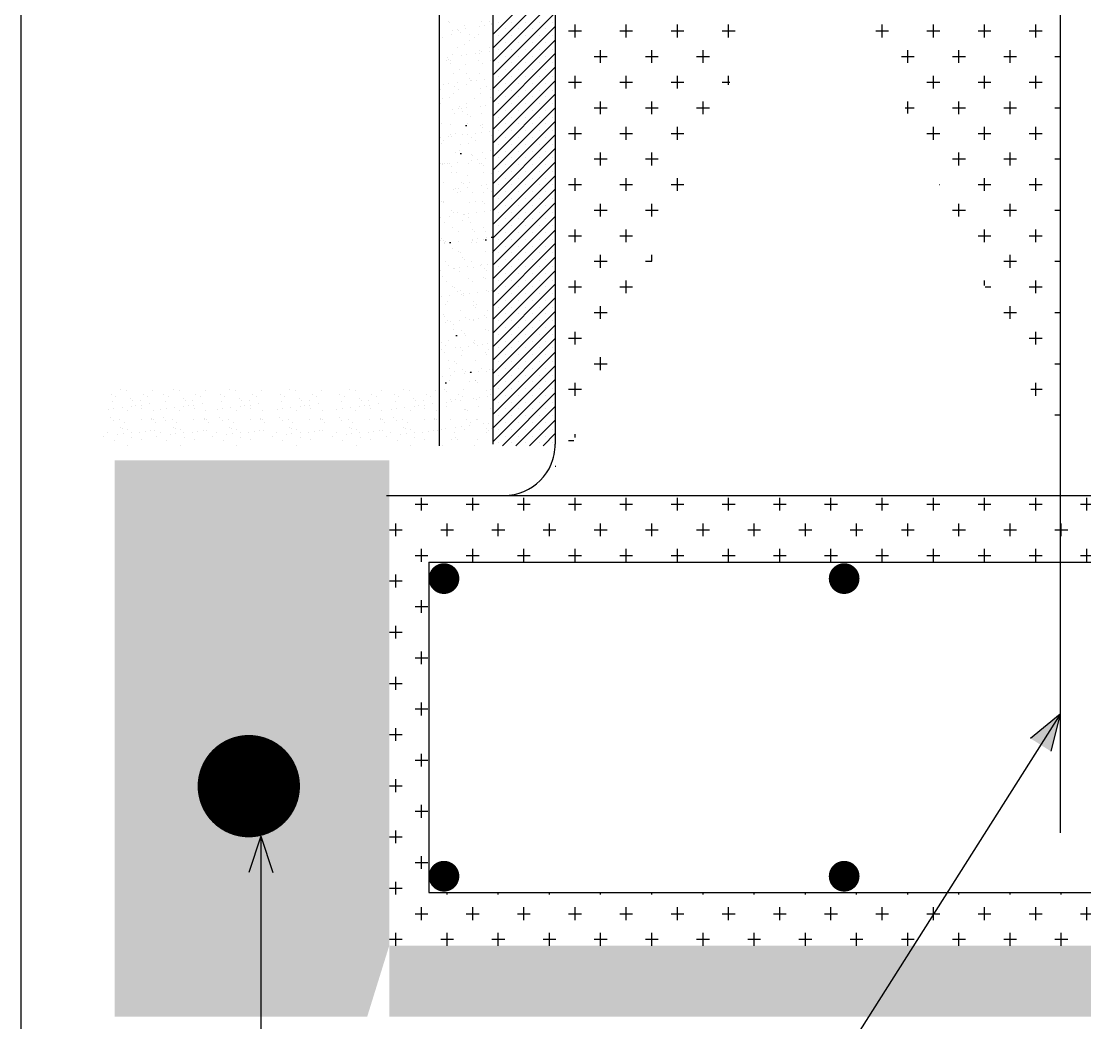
# Model space of a CAD drawing. Header units: millimetres. Extents: x 890 to 10034, y 874 to 4550.
# Drawn here: x 3047.4 to 3216.7, y 1817.3 to 1976.8 of the extents above; entities that cross this region are included whole.
import ezdxf

# ---------------------------------------------------------------- set-up
doc = ezdxf.new("R2010")
doc.units = ezdxf.units.MM
doc.linetypes.add('DASHED', pattern=[19.05, 12.7, -6.35])
doc.linetypes.add('SOLID_LINE', pattern=[0])
for name, color, linetype in [('AHAT', 3, 'Continuous'), ('KIRMIM', 1, 'Continuous'), ('MIMARI', 2, 'SOLID_LINE'), ('YAZI', 8, 'Continuous')]:
    doc.layers.add(name, color=color, linetype=linetype)

msp = doc.modelspace()

# ---------------------------------------------------------------- hatches: boundary and pattern name
at = {"layer": 'AHAT', "linetype": 'Continuous'}
h = msp.add_hatch(dxfattribs=at)
h.set_pattern_fill('AR-SAND,_I', color=256, scale=8.148699, style=2)
h.set_pattern_definition([(37.5, (-3360.023, -683.255), (-0.513314, 15.701106), [0, -12.386022, 0, -13.852788, 0, -13.241635]), (7.5, (-3360.023, -683.255), (14.42138, 22.99682), [0, -6.681933, 0, -11.163717, 0, -4.278067]), (327.5, (-3370.046, -683.255), (25.376204, 0.046114), [0, -4.07435, 0, -14.667658, 0, -19.149442]), (317.5, (-3370.046, -683.255), (24.49602, 7.151914), [0, -2.037175, 0, -9.615464, 0, -11.000743])])
edge = h.paths.add_edge_path()
edge.add_line((3113.88, 1909.19), (3122.41, 1909.19))
edge.add_line((3105.52, 1918.94), (3105.52, 1909.19))
edge.add_line((3105.52, 1918.94), (3113.88, 1918.94))
edge.add_line((3113.88, 2093.84), (3122.41, 2093.84))
edge.add_line((3105.52, 1909.19), (3113.88, 1909.19))
edge.add_line((3113.88, 2093.84), (3113.88, 1909.19))
edge.add_line((3122.41, 2093.84), (3122.41, 1909.42))
at = {"layer": 'KIRMIM', "linetype": 'Continuous'}
h = msp.add_hatch(dxfattribs=at)
h.set_pattern_fill('CROSS,_I', color=256, scale=16.297397, style=2)
h.set_pattern_definition([(0, (-3360.0226, -689.412), (4.0743493, 4.0743493), [2.0371747, -6.111524]), (90, (-3359.004, -690.4307), (-4.0743493, 4.0743493), [2.0371747, -6.111524])])
edge = h.paths.add_edge_path()
edge.add_line((3212.72, 2087.69), (3212.72, 1907.8))
edge.add_line((3132.35, 2087.69), (3132.35, 1903.27))
h = msp.add_hatch(dxfattribs=at)
h.set_pattern_fill('AR-CONC,_I', color=256, scale=1.62974, style=2)
h.set_pattern_definition([(50, (-3360.023, -707.916), (11.689474, -1.022696), [1.222305, -13.445353]), (355, (-3360.023, -707.916), (-2.261286, 12.258774), [0.977844, -10.756282]), (100.4514, (-3359.049, -708.001), (9.428197, 11.23607), [1.0388, -11.426792]), (46.1842, (-3360.023, -704.657), (17.39325, -2.69753), [1.833457, -20.16803]), (96.6356, (-3358.573, -704.881), (15.23257, 15.875586), [1.5582, -17.140185]), (351.1842, (-3360.023, -704.657), (15.232557, 15.8756), [1.466766, -16.134423]), (21, (-3358.393, -705.471), (9.728031, -6.56164), [1.222305, -13.445353]), (326, (-3358.393, -705.471), (3.965407, 11.818058), [0.977844, -10.756282]), (71.4514, (-3357.582, -706.018), (13.693442, 5.256408), [1.0388, -11.426792]), (37.5, (-3360.0226, -707.916), (0.198174, 5.4253034), [0, -10.625903, 0, -10.919256, 0, -10.7970257]), (7.5, (-3360.0226, -707.916), (4.2873488, 6.4278844), [0, -6.225606, 0, -10.381442, 0, -4.115093]), (327.5, (-3363.657, -707.916), (8.6999163, -0.3675857), [0, -4.074349, 0, -12.71197, 0, -16.867806]), (317.5, (-3365.287, -707.916), (9.504417, 1.631451), [0, -5.296654, 0, -8.442052, 0, -11.978587])])
edge = h.paths.add_edge_path()
edge.add_line((3105.93, 1818.33), (3062.21, 1818.33))
edge.add_line((3062.21, 1818.33), (3062.21, 1906.88))
edge.add_line((3062.21, 1906.88), (3105.93, 1906.88))
edge.add_line((3105.93, 1906.88), (3105.93, 1829.6))
edge.add_line((3102.43, 1818.33), (3384.04, 1818.33))
edge.add_line((3384.04, 1818.33), (3384.04, 1829.6))
edge.add_line((3384.04, 1829.6), (3105.93, 1829.6))
h = msp.add_hatch(dxfattribs=at)
h.set_pattern_fill('CROSS,_I', color=256, scale=16.297397, style=2)
h.set_pattern_definition([(0, (-3360.0226, -683.255), (4.0743493, 4.0743493), [2.0371747, -6.111524]), (90, (-3359.004, -684.2736), (-4.0743493, 4.0743493), [2.0371747, -6.111524])])
h.paths.add_polyline_path([(3105.52, 1901.27), (3384.69, 1901.27), (3384.69, 1829.49), (3105.52, 1829.49)])
edge = h.paths.add_edge_path()
edge.add_line((3112.22, 1890.64), (3385.17, 1890.64))
edge.add_line((3112.22, 1890.64), (3112.22, 1838.06))
edge.add_line((3112.22, 1838.06), (3385.17, 1838.06))
at = {"layer": 'MIMARI', "linetype": 'Continuous'}
for points in [[(3211.26, 1860.55), (3208.01, 1862.61), (3212.72, 1866.46)], [(3087.41, 1841.25), (3083.56, 1841.25), (3085.48, 1847.02)]]:
    msp.add_hatch(color=256, dxfattribs=at).paths.add_polyline_path(points)

# ---------------------------------------------------------------- linework, layer by layer
at = {"layer": 'AHAT', "linetype": 'Continuous'}
for p, q in [((3212.72, 2046.4), (3212.72, 1847.59)), ((3112.22, 1890.64), (3112.22, 1838.06)), ((3112.22, 1890.64), (3385.17, 1890.64)), ((3112.22, 1838.06), (3385.17, 1838.06))]:
    msp.add_line(p, q, dxfattribs=at)
for points, const_width in [([(3113.42, 1888.04, 1), (3115.87, 1888.04, 1)], 2.44), ([(3177.13, 1888.04, 1), (3179.58, 1888.04, 1)], 2.44), ([(3079.5, 1855, 1), (3087.65, 1855, 1)], 8.15), ([(3113.42, 1840.66, -1), (3115.87, 1840.66, -1)], 2.44), ([(3177.13, 1840.66, -1), (3179.58, 1840.66, -1)], 2.44)]:
    msp.add_lwpolyline(points, format="xyb", close=True, dxfattribs=dict(at, const_width=const_width))
at = {"layer": 'KIRMIM', "linetype": 'DASHED', "ltscale": 100}
for p, q in [((3113.88, 2085.22), (3113.88, 1909.19)), ((3122.41, 2085.22), (3122.41, 1909.42))]:
    msp.add_line(p, q, dxfattribs=at)
at = {"layer": 'MIMARI', "linetype": 'DASHED', "ltscale": 100}
for p, q in [((3132.35, 2085.22), (3132.35, 1909.42)), ((3105.52, 1901.27), (3384.69, 1901.27))]:
    msp.add_line(p, q, dxfattribs=at)
at = {"layer": 'MIMARI', "linetype": 'Continuous'}
for p, q in [((3212.72, 2085.22), (3212.72, 1913.96)), ((3122.41, 1974.65), (3132.35, 1984.59)), ((3122.41, 1972.49), (3132.35, 1982.42)), ((3122.41, 1970.33), (3132.35, 1980.26)), ((3122.41, 1968.17), (3132.35, 1978.1)), ((3115.33, 1976.71), (3115.33, 1976.71)), ((3115.55, 1976.64), (3115.55, 1976.64)), ((3117.86, 1976.16), (3117.86, 1976.16)), ((3120.32, 1975.9), (3120.32, 1975.9)), ((3120.63, 1976.65), (3120.63, 1976.65)), ((3121.17, 1976.02), (3121.17, 1976.02)), ((3121.85, 1976.66), (3121.85, 1976.66)), ((3122.15, 1976.38), (3122.15, 1976.38)), ((3122.26, 1976.32), (3122.26, 1976.32)), ((3122.41, 1966.01), (3132.35, 1975.94)), ((3123.31, 1976.63), (3123.31, 1976.63)), ((3125.47, 1976.63), (3125.47, 1976.63)), ((3127.63, 1976.63), (3127.63, 1976.63)), ((3129.79, 1976.63), (3129.79, 1976.63)), ((3131.95, 1976.63), (3131.95, 1976.63)), ((3114.39, 1974.14), (3114.39, 1974.14)), ((3115.89, 1974.65), (3115.89, 1974.65)), ((3115.93, 1975.33), (3115.93, 1975.33)), ((3116.78, 1975.44), (3116.78, 1975.44)), ((3116.95, 1975.23), (3116.95, 1975.23)), ((3117.25, 1974.95), (3117.25, 1974.95)), ((3118.1, 1975.61), (3118.1, 1975.61)), ((3118.78, 1974.58), (3118.78, 1974.58)), ((3119.47, 1974.14), (3119.47, 1974.14)), ((3120.16, 1974.71), (3120.16, 1974.71)), ((3123.31, 1974.47), (3123.31, 1974.47)), ((3124.39, 1975.55), (3124.39, 1975.55)), ((3125.47, 1974.47), (3125.47, 1974.47)), ((3126.55, 1975.55), (3126.55, 1975.55)), ((3127.63, 1974.47), (3127.63, 1974.47)), ((3128.71, 1975.55), (3128.71, 1975.55)), ((3129.79, 1974.47), (3129.79, 1974.47)), ((3130.87, 1975.55), (3130.87, 1975.55)), ((3131.95, 1974.47), (3131.95, 1974.47)), ((3116.87, 1972.56), (3116.87, 1972.56)), ((3117.96, 1973.02), (3117.96, 1973.02)), ((3118.67, 1973.65), (3118.67, 1973.65)), ((3121.94, 1972.57), (3121.94, 1972.57)), ((3122.36, 1973.18), (3122.36, 1973.18)), ((3122.41, 1963.85), (3132.35, 1973.78)), ((3124.39, 1973.39), (3124.39, 1973.39)), ((3126.55, 1973.39), (3126.55, 1973.39)), ((3128.71, 1973.39), (3128.71, 1973.39)), ((3130.87, 1973.39), (3130.87, 1973.39)), ((3113.9, 1970.84), (3113.9, 1970.84)), ((3115.22, 1971.01), (3115.22, 1971.01)), ((3115.39, 1970.74), (3115.39, 1970.74)), ((3116, 1971.51), (3116, 1971.51)), ((3117.43, 1971.31), (3117.43, 1971.31)), ((3118.28, 1971.42), (3118.28, 1971.42)), ((3119.61, 1971.59), (3119.61, 1971.59)), ((3120.26, 1971.57), (3120.26, 1971.57)), ((3120.29, 1972.17), (3120.29, 1972.17)), ((3120.59, 1971.89), (3120.59, 1971.89)), ((3121.82, 1971.88), (3121.82, 1971.88)), ((3122.41, 1961.68), (3132.35, 1971.62)), ((3123.31, 1972.31), (3123.31, 1972.31)), ((3124.39, 1971.23), (3124.39, 1971.23)), ((3125.47, 1972.31), (3125.47, 1972.31)), ((3126.55, 1971.23), (3126.55, 1971.23)), ((3127.63, 1972.31), (3127.63, 1972.31)), ((3128.71, 1971.23), (3128.71, 1971.23)), ((3129.79, 1972.31), (3129.79, 1972.31)), ((3130.87, 1971.23), (3130.87, 1971.23)), ((3131.95, 1972.31), (3131.95, 1972.31)), ((3113.9, 1969.9), (3113.9, 1969.9)), ((3115.02, 1970.49), (3115.02, 1970.49)), ((3115.69, 1970.46), (3115.69, 1970.46)), ((3115.71, 1970.05), (3115.71, 1970.05)), ((3117.11, 1969.16), (3117.11, 1969.16)), ((3118.06, 1969.88), (3118.06, 1969.88)), ((3120.1, 1970.5), (3120.1, 1970.5)), ((3120.79, 1970.06), (3120.79, 1970.06)), ((3122.01, 1970.59), (3122.01, 1970.59)), ((3122.41, 1959.52), (3132.35, 1969.46)), ((3123.31, 1970.15), (3123.31, 1970.15)), ((3124.39, 1969.07), (3124.39, 1969.07)), ((3125.47, 1970.15), (3125.47, 1970.15)), ((3126.55, 1969.07), (3126.55, 1969.07)), ((3127.63, 1970.15), (3127.63, 1970.15)), ((3128.71, 1969.07), (3128.71, 1969.07)), ((3129.79, 1970.15), (3129.79, 1970.15)), ((3130.87, 1969.07), (3130.87, 1969.07)), ((3131.95, 1970.15), (3131.95, 1970.15)), ((3116.1, 1968.37), (3116.1, 1968.37)), ((3118.18, 1968.48), (3118.18, 1968.48)), ((3118.73, 1967.68), (3118.73, 1967.68)), ((3119.03, 1967.4), (3119.03, 1967.4)), ((3119.78, 1967.4), (3119.78, 1967.4)), ((3120.37, 1968.42), (3120.37, 1968.42)), ((3121.11, 1967.57), (3121.11, 1967.57)), ((3122.41, 1957.36), (3132.35, 1967.3)), ((3123.31, 1967.99), (3123.31, 1967.99)), ((3125.47, 1967.99), (3125.47, 1967.99)), ((3127.63, 1967.99), (3127.63, 1967.99)), ((3129.79, 1967.99), (3129.79, 1967.99)), ((3131.95, 1967.99), (3131.95, 1967.99)), ((3114, 1966.76), (3114, 1966.76)), ((3114.13, 1965.97), (3114.13, 1965.97)), ((3114.55, 1966.71), (3114.55, 1966.71)), ((3115.4, 1966.82), (3115.4, 1966.82)), ((3116.34, 1966.41), (3116.34, 1966.41)), ((3116.72, 1966.99), (3116.72, 1966.99)), ((3117.03, 1965.97), (3117.03, 1965.97)), ((3118.17, 1966.74), (3118.17, 1966.74)), ((3118.94, 1967.28), (3118.94, 1967.28)), ((3120.45, 1966.1), (3120.45, 1966.1)), ((3121.41, 1966.42), (3121.41, 1966.42)), ((3122.1, 1965.98), (3122.1, 1965.98)), ((3123.31, 1965.82), (3123.31, 1965.82)), ((3124.39, 1966.9), (3124.39, 1966.9)), ((3125.47, 1965.82), (3125.47, 1965.82)), ((3126.55, 1966.9), (3126.55, 1966.9)), ((3127.63, 1965.82), (3127.63, 1965.82)), ((3128.71, 1966.9), (3128.71, 1966.9)), ((3129.79, 1965.82), (3129.79, 1965.82)), ((3130.87, 1966.9), (3130.87, 1966.9)), ((3131.95, 1965.82), (3131.95, 1965.82)), ((3114.43, 1964.39), (3114.43, 1964.39)), ((3115.55, 1964.67), (3115.55, 1964.67)), ((3116.2, 1965.23), (3116.2, 1965.23)), ((3119.5, 1964.4), (3119.5, 1964.4)), ((3120.47, 1965.28), (3120.47, 1965.28)), ((3122.07, 1964.62), (3122.07, 1964.62)), ((3122.37, 1964.34), (3122.37, 1964.34)), ((3122.41, 1955.2), (3132.35, 1965.14)), ((3124.39, 1964.74), (3124.39, 1964.74)), ((3126.55, 1964.74), (3126.55, 1964.74)), ((3128.71, 1964.74), (3128.71, 1964.74)), ((3130.87, 1964.74), (3130.87, 1964.74)), ((3114.1, 1963.62), (3114.1, 1963.62)), ((3116.05, 1962.68), (3116.05, 1962.68)), ((3116.9, 1962.8), (3116.9, 1962.8)), ((3117.17, 1963.18), (3117.17, 1963.18)), ((3117.47, 1962.91), (3117.47, 1962.91)), ((3117.66, 1962.33), (3117.66, 1962.33)), ((3118.23, 1962.97), (3118.23, 1962.97)), ((3118.27, 1963.6), (3118.27, 1963.6)), ((3120.44, 1963.26), (3120.44, 1963.26)), ((3121.29, 1963.37), (3121.29, 1963.37)), ((3122.41, 1953.04), (3132.35, 1962.98)), ((3123.31, 1963.66), (3123.31, 1963.66)), ((3124.39, 1962.58), (3124.39, 1962.58)), ((3125.47, 1963.66), (3125.47, 1963.66)), ((3126.55, 1962.58), (3126.55, 1962.58)), ((3127.63, 1963.66), (3127.63, 1963.66)), ((3128.71, 1962.58), (3128.71, 1962.58)), ((3129.79, 1963.66), (3129.79, 1963.66)), ((3130.87, 1962.58), (3130.87, 1962.58)), ((3131.95, 1963.66), (3131.95, 1963.66)), ((3116.3, 1962.09), (3116.3, 1962.09)), ((3118.34, 1961.89), (3118.34, 1961.89)), ((3118.89, 1961.61), (3118.89, 1961.61)), ((3120.57, 1962.14), (3120.57, 1962.14)), ((3122.41, 1950.88), (3132.35, 1960.82)), ((3123.31, 1961.5), (3123.31, 1961.5)), ((3125.47, 1961.5), (3125.47, 1961.5)), ((3127.63, 1961.5), (3127.63, 1961.5)), ((3129.79, 1961.5), (3129.79, 1961.5)), ((3131.95, 1961.5), (3131.95, 1961.5)), ((3113.99, 1960.18), (3113.99, 1960.18)), ((3114.2, 1960.48), (3114.2, 1960.48)), ((3115.74, 1960.31), (3115.74, 1960.31)), ((3116.41, 1958.95), (3116.41, 1958.95)), ((3118.37, 1960.46), (3118.37, 1960.46)), ((3119.73, 1958.95), (3119.73, 1958.95)), ((3120.51, 1960.12), (3120.51, 1960.12)), ((3120.67, 1959), (3120.67, 1959)), ((3120.81, 1959.85), (3120.81, 1959.85)), ((3120.82, 1960.32), (3120.82, 1960.32)), ((3121.94, 1959.24), (3121.94, 1959.24)), ((3123.31, 1959.34), (3123.31, 1959.34)), ((3124.39, 1960.42), (3124.39, 1960.42)), ((3125.47, 1959.34), (3125.47, 1959.34)), ((3126.55, 1960.42), (3126.55, 1960.42)), ((3127.63, 1959.34), (3127.63, 1959.34)), ((3128.71, 1960.42), (3128.71, 1960.42)), ((3129.79, 1959.34), (3129.79, 1959.34)), ((3130.87, 1960.42), (3130.87, 1960.42)), ((3131.95, 1959.34), (3131.95, 1959.34)), ((3113.9, 1958.24), (3113.9, 1958.24)), ((3114.02, 1958.2), (3114.02, 1958.2)), ((3114.31, 1957.34), (3114.31, 1957.34)), ((3114.58, 1957.8), (3114.58, 1957.8)), ((3115.34, 1958.37), (3115.34, 1958.37)), ((3115.61, 1958.69), (3115.61, 1958.69)), ((3115.91, 1958.42), (3115.91, 1958.42)), ((3117.55, 1958.66), (3117.55, 1958.66)), ((3118.4, 1958.77), (3118.4, 1958.77)), ((3118.48, 1957.32), (3118.48, 1957.32)), ((3118.97, 1958.25), (3118.97, 1958.25)), ((3119.66, 1957.81), (3119.66, 1957.81)), ((3122.23, 1958.55), (3122.23, 1958.55)), ((3122.41, 1948.72), (3132.35, 1958.66)), ((3123.31, 1957.18), (3123.31, 1957.18)), ((3124.39, 1958.26), (3124.39, 1958.26)), ((3125.47, 1957.18), (3125.47, 1957.18)), ((3126.55, 1958.26), (3126.55, 1958.26)), ((3127.63, 1957.18), (3127.63, 1957.18)), ((3128.71, 1958.26), (3128.71, 1958.26)), ((3129.79, 1957.18), (3129.79, 1957.18)), ((3130.87, 1958.26), (3130.87, 1958.26)), ((3131.95, 1957.18), (3131.95, 1957.18)), ((3116.51, 1955.81), (3116.51, 1955.81)), ((3117.06, 1956.23), (3117.06, 1956.23)), ((3117.33, 1957.12), (3117.33, 1957.12)), ((3118.95, 1955.63), (3118.95, 1955.63)), ((3120.78, 1955.86), (3120.78, 1955.86)), ((3122.13, 1956.24), (3122.13, 1956.24)), ((3122.41, 1946.56), (3132.35, 1956.5)), ((3124.39, 1956.1), (3124.39, 1956.1)), ((3126.55, 1956.1), (3126.55, 1956.1)), ((3128.71, 1956.1), (3128.71, 1956.1)), ((3130.87, 1956.1), (3130.87, 1956.1)), ((3114.05, 1954.2), (3114.05, 1954.2)), ((3114.35, 1953.93), (3114.35, 1953.93)), ((3114.41, 1954.2), (3114.41, 1954.2)), ((3114.67, 1954.06), (3114.67, 1954.06)), ((3115.21, 1954.16), (3115.21, 1954.16)), ((3115.52, 1954.17), (3115.52, 1954.17)), ((3116.84, 1954.35), (3116.84, 1954.35)), ((3118.58, 1954.18), (3118.58, 1954.18)), ((3119.06, 1954.64), (3119.06, 1954.64)), ((3119.25, 1955.36), (3119.25, 1955.36)), ((3119.91, 1954.75), (3119.91, 1954.75)), ((3120.29, 1954.17), (3120.29, 1954.17)), ((3120.67, 1954.06), (3120.67, 1954.06)), ((3121.23, 1954.93), (3121.23, 1954.93)), ((3122.41, 1944.4), (3132.35, 1954.33)), ((3123.31, 1955.02), (3123.31, 1955.02)), ((3124.39, 1953.94), (3124.39, 1953.94)), ((3125.47, 1955.02), (3125.47, 1955.02)), ((3126.55, 1953.94), (3126.55, 1953.94)), ((3127.63, 1955.02), (3127.63, 1955.02)), ((3128.71, 1953.94), (3128.71, 1953.94)), ((3129.79, 1955.02), (3129.79, 1955.02)), ((3130.87, 1953.94), (3130.87, 1953.94)), ((3131.95, 1955.02), (3131.95, 1955.02)), ((3115.77, 1952.63), (3115.77, 1952.63)), ((3115.9, 1953.72), (3115.9, 1953.72)), ((3116.61, 1952.67), (3116.61, 1952.67)), ((3118.37, 1952.14), (3118.37, 1952.14)), ((3120.88, 1952.72), (3120.88, 1952.72)), ((3120.98, 1953.73), (3120.98, 1953.73)), ((3122.29, 1952.57), (3122.29, 1952.57)), ((3122.41, 1942.24), (3132.35, 1952.17)), ((3123.31, 1952.86), (3123.31, 1952.86)), ((3125.47, 1952.86), (3125.47, 1952.86)), ((3127.63, 1952.86), (3127.63, 1952.86)), ((3129.79, 1952.86), (3129.79, 1952.86)), ((3131.95, 1952.86), (3131.95, 1952.86)), ((3114.51, 1951.06), (3114.51, 1951.06)), ((3117.39, 1951.14), (3117.39, 1951.14)), ((3117.69, 1950.87), (3117.69, 1950.87)), ((3118.68, 1951.04), (3118.68, 1951.04)), ((3120.56, 1950.62), (3120.56, 1950.62)), ((3121.41, 1950.73), (3121.41, 1950.73)), ((3123.31, 1950.7), (3123.31, 1950.7)), ((3124.39, 1951.78), (3124.39, 1951.78)), ((3125.47, 1950.7), (3125.47, 1950.7)), ((3126.55, 1951.78), (3126.55, 1951.78)), ((3127.63, 1950.7), (3127.63, 1950.7)), ((3128.71, 1951.78), (3128.71, 1951.78)), ((3129.79, 1950.7), (3129.79, 1950.7)), ((3130.87, 1951.78), (3130.87, 1951.78)), ((3131.95, 1950.7), (3131.95, 1950.7)), ((3113.96, 1949.75), (3113.96, 1949.75)), ((3116.17, 1950.04), (3116.17, 1950.04)), ((3116.53, 1950.08), (3116.53, 1950.08)), ((3116.72, 1949.53), (3116.72, 1949.53)), ((3117.02, 1950.15), (3117.02, 1950.15)), ((3117.22, 1949.64), (3117.22, 1949.64)), ((3118.35, 1950.33), (3118.35, 1950.33)), ((3119.11, 1949.57), (3119.11, 1949.57)), ((3120.98, 1949.58), (3120.98, 1949.58)), ((3121.6, 1950.09), (3121.6, 1950.09)), ((3122.29, 1949.65), (3122.29, 1949.65)), ((3122.41, 1940.08), (3132.35, 1950.01)), ((3124.39, 1949.62), (3124.39, 1949.62)), ((3126.55, 1949.62), (3126.55, 1949.62)), ((3128.71, 1949.62), (3128.71, 1949.62)), ((3130.87, 1949.62), (3130.87, 1949.62)), ((3114.21, 1948.14), (3114.21, 1948.14)), ((3114.61, 1947.92), (3114.61, 1947.92)), ((3114.62, 1948.05), (3114.62, 1948.05)), ((3118.78, 1947.9), (3118.78, 1947.9)), ((3119.69, 1948.06), (3119.69, 1948.06)), ((3120.73, 1948.08), (3120.73, 1948.08)), ((3121.03, 1947.81), (3121.03, 1947.81)), ((3122.41, 1937.92), (3132.35, 1947.85)), ((3123.31, 1948.54), (3123.31, 1948.54)), ((3124.39, 1947.46), (3124.39, 1947.46)), ((3125.47, 1948.54), (3125.47, 1948.54)), ((3126.55, 1947.46), (3126.55, 1947.46)), ((3127.63, 1948.54), (3127.63, 1948.54)), ((3128.71, 1947.46), (3128.71, 1947.46)), ((3129.79, 1948.54), (3129.79, 1948.54)), ((3130.87, 1947.46), (3130.87, 1947.46)), ((3131.95, 1948.54), (3131.95, 1948.54)), ((3114.14, 1945.55), (3114.14, 1945.55)), ((3115.46, 1945.73), (3115.46, 1945.73)), ((3115.83, 1946.65), (3115.83, 1946.65)), ((3116.13, 1946.37), (3116.13, 1946.37)), ((3116.82, 1946.39), (3116.82, 1946.39)), ((3117.68, 1946.02), (3117.68, 1946.02)), ((3117.85, 1946), (3117.85, 1946)), ((3118.52, 1946.13), (3118.52, 1946.13)), ((3118.53, 1945.56), (3118.53, 1945.56)), ((3119.85, 1946.31), (3119.85, 1946.31)), ((3121.08, 1946.44), (3121.08, 1946.44)), ((3122.06, 1946.6), (3122.06, 1946.6)), ((3122.41, 1935.76), (3132.35, 1945.69)), ((3123.31, 1946.38), (3123.31, 1946.38)), ((3124.39, 1945.3), (3124.39, 1945.3)), ((3125.47, 1946.38), (3125.47, 1946.38)), ((3126.55, 1945.3), (3126.55, 1945.3)), ((3127.63, 1946.38), (3127.63, 1946.38)), ((3128.71, 1945.3), (3128.71, 1945.3)), ((3129.79, 1946.38), (3129.79, 1946.38)), ((3130.87, 1945.3), (3130.87, 1945.3)), ((3131.95, 1946.38), (3131.95, 1946.38)), ((3114.72, 1944.78), (3114.72, 1944.78)), ((3115.93, 1943.97), (3115.93, 1943.97)), ((3117.55, 1945.08), (3117.55, 1945.08)), ((3118.89, 1944.76), (3118.89, 1944.76)), ((3121.01, 1943.98), (3121.01, 1943.98)), ((3123.31, 1944.22), (3123.31, 1944.22)), ((3125.47, 1944.22), (3125.47, 1944.22)), ((3127.63, 1944.22), (3127.63, 1944.22)), ((3129.79, 1944.22), (3129.79, 1944.22)), ((3131.95, 1944.22), (3131.95, 1944.22)), ((3114.09, 1941.91), (3114.09, 1941.91)), ((3114.28, 1942.16), (3114.28, 1942.16)), ((3116.92, 1943.25), (3116.92, 1943.25)), ((3119.16, 1941.92), (3119.16, 1941.92)), ((3119.17, 1943.59), (3119.17, 1943.59)), ((3119.18, 1942), (3119.18, 1942)), ((3119.47, 1943.31), (3119.47, 1943.31)), ((3120.03, 1942.11), (3120.03, 1942.11)), ((3120.89, 1942.01), (3120.89, 1942.01)), ((3121.19, 1943.3), (3121.19, 1943.3)), ((3121.35, 1942.28), (3121.35, 1942.28)), ((3122.41, 1933.59), (3132.35, 1943.53)), ((3123.31, 1942.06), (3123.31, 1942.06)), ((3124.39, 1943.14), (3124.39, 1943.14)), ((3125.47, 1942.06), (3125.47, 1942.06)), ((3126.55, 1943.14), (3126.55, 1943.14)), ((3127.63, 1942.06), (3127.63, 1942.06)), ((3128.71, 1943.14), (3128.71, 1943.14)), ((3129.79, 1942.06), (3129.79, 1942.06)), ((3130.87, 1943.14), (3130.87, 1943.14)), ((3131.95, 1942.06), (3131.95, 1942.06)), ((3114.58, 1941.88), (3114.58, 1941.88)), ((3114.77, 1941.47), (3114.77, 1941.47)), ((3114.79, 1941.42), (3114.79, 1941.42)), ((3114.82, 1941.64), (3114.82, 1941.64)), ((3115.64, 1941.53), (3115.64, 1941.53)), ((3115.99, 1940.58), (3115.99, 1940.58)), ((3116.96, 1941.71), (3116.96, 1941.71)), ((3118.99, 1941.62), (3118.99, 1941.62)), ((3119.85, 1941.48), (3119.85, 1941.48)), ((3122.41, 1931.43), (3132.35, 1941.37)), ((3124.39, 1940.98), (3124.39, 1940.98)), ((3126.55, 1940.98), (3126.55, 1940.98)), ((3128.71, 1940.98), (3128.71, 1940.98)), ((3130.87, 1940.98), (3130.87, 1940.98)), ((3117.02, 1940.11), (3117.02, 1940.11)), ((3117.25, 1939.89), (3117.25, 1939.89)), ((3117.62, 1939.1), (3117.62, 1939.1)), ((3117.92, 1938.82), (3117.92, 1938.82)), ((3121.29, 1940.16), (3121.29, 1940.16)), ((3122.32, 1939.9), (3122.32, 1939.9)), ((3122.41, 1929.27), (3132.35, 1939.21)), ((3123.31, 1939.9), (3123.31, 1939.9)), ((3124.39, 1938.82), (3124.39, 1938.82)), ((3125.47, 1939.9), (3125.47, 1939.9)), ((3126.55, 1938.82), (3126.55, 1938.82)), ((3127.63, 1939.9), (3127.63, 1939.9)), ((3128.71, 1938.82), (3128.71, 1938.82)), ((3129.79, 1939.9), (3129.79, 1939.9)), ((3130.87, 1938.82), (3130.87, 1938.82)), ((3131.95, 1939.9), (3131.95, 1939.9)), ((3114.08, 1937.11), (3114.08, 1937.11)), ((3114.92, 1938.5), (3114.92, 1938.5)), ((3115.4, 1937.83), (3115.4, 1937.83)), ((3116.09, 1937.39), (3116.09, 1937.39)), ((3116.29, 1937.4), (3116.29, 1937.4)), ((3117.13, 1936.97), (3117.13, 1936.97)), ((3117.14, 1937.51), (3117.14, 1937.51)), ((3118.47, 1937.68), (3118.47, 1937.68)), ((3119.09, 1938.48), (3119.09, 1938.48)), ((3119.33, 1937.52), (3119.33, 1937.52)), ((3120.48, 1937.83), (3120.48, 1937.83)), ((3120.68, 1937.98), (3120.68, 1937.98)), ((3121.17, 1937.4), (3121.17, 1937.4)), ((3121.39, 1937.02), (3121.39, 1937.02)), ((3121.53, 1938.09), (3121.53, 1938.09)), ((3122.41, 1927.11), (3132.35, 1937.05)), ((3123.31, 1937.73), (3123.31, 1937.73)), ((3125.47, 1937.73), (3125.47, 1937.73)), ((3127.63, 1937.73), (3127.63, 1937.73)), ((3129.79, 1937.73), (3129.79, 1937.73)), ((3131.95, 1937.73), (3131.95, 1937.73)), ((3114.43, 1936.09), (3114.43, 1936.09)), ((3115.03, 1935.36), (3115.03, 1935.36)), ((3118.56, 1935.81), (3118.56, 1935.81)), ((3119.19, 1935.34), (3119.19, 1935.34)), ((3120.96, 1936.04), (3120.96, 1936.04)), ((3121.26, 1935.76), (3121.26, 1935.76)), ((3123.31, 1935.57), (3123.31, 1935.57)), ((3124.39, 1936.65), (3124.39, 1936.65)), ((3125.47, 1935.57), (3125.47, 1935.57)), ((3126.55, 1936.65), (3126.55, 1936.65)), ((3127.63, 1935.57), (3127.63, 1935.57)), ((3128.71, 1936.65), (3128.71, 1936.65)), ((3129.79, 1935.57), (3129.79, 1935.57)), ((3130.87, 1936.65), (3130.87, 1936.65)), ((3131.95, 1935.57), (3131.95, 1935.57)), ((3116.06, 1934.61), (3116.06, 1934.61)), ((3116.36, 1934.33), (3116.36, 1934.33)), ((3116.72, 1933.74), (3116.72, 1933.74)), ((3117.23, 1933.83), (3117.23, 1933.83)), ((3118.65, 1933.49), (3118.65, 1933.49)), ((3119.97, 1933.66), (3119.97, 1933.66)), ((3121.49, 1933.88), (3121.49, 1933.88)), ((3121.79, 1933.75), (3121.79, 1933.75)), ((3122.18, 1933.95), (3122.18, 1933.95)), ((3122.41, 1924.95), (3132.35, 1934.89)), ((3124.39, 1934.49), (3124.39, 1934.49)), ((3126.55, 1934.49), (3126.55, 1934.49)), ((3128.71, 1934.49), (3128.71, 1934.49)), ((3130.87, 1934.49), (3130.87, 1934.49)), ((3114.26, 1932.91), (3114.26, 1932.91)), ((3115.13, 1932.22), (3115.13, 1932.22)), ((3115.58, 1933.08), (3115.58, 1933.08)), ((3117.41, 1933.31), (3117.41, 1933.31)), ((3117.78, 1933.03), (3117.78, 1933.03)), ((3117.8, 1933.38), (3117.8, 1933.38)), ((3119.3, 1932.2), (3119.3, 1932.2)), ((3122.41, 1922.79), (3132.35, 1932.73)), ((3123.31, 1933.41), (3123.31, 1933.41)), ((3124.39, 1932.33), (3124.39, 1932.33)), ((3125.47, 1933.41), (3125.47, 1933.41)), ((3126.55, 1932.33), (3126.55, 1932.33)), ((3127.63, 1933.41), (3127.63, 1933.41)), ((3128.71, 1932.33), (3128.71, 1932.33)), ((3129.79, 1933.41), (3129.79, 1933.41)), ((3130.87, 1932.33), (3130.87, 1932.33)), ((3131.95, 1933.41), (3131.95, 1933.41)), ((3114.5, 1930.12), (3114.5, 1930.12)), ((3114.81, 1931.72), (3114.81, 1931.72)), ((3117.33, 1930.69), (3117.33, 1930.69)), ((3119.4, 1931.55), (3119.4, 1931.55)), ((3119.7, 1931.27), (3119.7, 1931.27)), ((3119.88, 1931.73), (3119.88, 1931.73)), ((3121.6, 1930.74), (3121.6, 1930.74)), ((3122.41, 1920.63), (3132.35, 1930.57)), ((3123.31, 1931.25), (3123.31, 1931.25)), ((3124.39, 1930.17), (3124.39, 1930.17)), ((3125.47, 1931.25), (3125.47, 1931.25)), ((3126.55, 1930.17), (3126.55, 1930.17)), ((3127.63, 1931.25), (3127.63, 1931.25)), ((3128.71, 1930.17), (3128.71, 1930.17)), ((3129.79, 1931.25), (3129.79, 1931.25)), ((3130.87, 1930.17), (3130.87, 1930.17)), ((3131.95, 1931.25), (3131.95, 1931.25)), ((3114.8, 1929.84), (3114.8, 1929.84)), ((3114.91, 1928.78), (3114.91, 1928.78)), ((3115.23, 1929.08), (3115.23, 1929.08)), ((3115.76, 1928.89), (3115.76, 1928.89)), ((3116.22, 1928.54), (3116.22, 1928.54)), ((3117.09, 1929.06), (3117.09, 1929.06)), ((3118.04, 1929.66), (3118.04, 1929.66)), ((3118.72, 1929.23), (3118.72, 1929.23)), ((3119.3, 1929.35), (3119.3, 1929.35)), ((3119.4, 1929.06), (3119.4, 1929.06)), ((3120.15, 1929.47), (3120.15, 1929.47)), ((3121.12, 1929.97), (3121.12, 1929.97)), ((3121.47, 1929.64), (3121.47, 1929.64)), ((3122.41, 1918.47), (3132.35, 1928.41)), ((3123.31, 1929.09), (3123.31, 1929.09)), ((3125.47, 1929.09), (3125.47, 1929.09)), ((3127.63, 1929.09), (3127.63, 1929.09)), ((3129.79, 1929.09), (3129.79, 1929.09)), ((3131.95, 1929.09), (3131.95, 1929.09)), ((3116.12, 1927.64), (3116.12, 1927.64)), ((3117.43, 1927.55), (3117.43, 1927.55)), ((3117.84, 1927.05), (3117.84, 1927.05)), ((3118.14, 1926.78), (3118.14, 1926.78)), ((3121.2, 1927.65), (3121.2, 1927.65)), ((3121.7, 1927.6), (3121.7, 1927.6)), ((3123.31, 1926.93), (3123.31, 1926.93)), ((3124.39, 1928.01), (3124.39, 1928.01)), ((3125.47, 1926.93), (3125.47, 1926.93)), ((3126.55, 1928.01), (3126.55, 1928.01)), ((3127.63, 1926.93), (3127.63, 1926.93)), ((3128.71, 1928.01), (3128.71, 1928.01)), ((3129.79, 1926.93), (3129.79, 1926.93)), ((3130.87, 1928.01), (3130.87, 1928.01)), ((3131.95, 1926.93), (3131.95, 1926.93)), ((3114.28, 1925.57), (3114.28, 1925.57)), ((3114.96, 1925.14), (3114.96, 1925.14)), ((3115.33, 1925.94), (3115.33, 1925.94)), ((3118.59, 1925.04), (3118.59, 1925.04)), ((3119.35, 1925.58), (3119.35, 1925.58)), ((3119.5, 1925.92), (3119.5, 1925.92)), ((3119.56, 1925.48), (3119.56, 1925.48)), ((3120.04, 1925.14), (3120.04, 1925.14)), ((3120.8, 1925.33), (3120.8, 1925.33)), ((3121.65, 1925.44), (3121.65, 1925.44)), ((3122.41, 1916.31), (3132.35, 1926.25)), ((3124.39, 1925.85), (3124.39, 1925.85)), ((3126.55, 1925.85), (3126.55, 1925.85)), ((3128.71, 1925.85), (3128.71, 1925.85)), ((3130.87, 1925.85), (3130.87, 1925.85)), ((3114.2, 1924.46), (3114.2, 1924.46)), ((3114.66, 1924.05), (3114.66, 1924.05)), ((3116.42, 1924.76), (3116.42, 1924.76)), ((3117.26, 1924.87), (3117.26, 1924.87)), ((3117.44, 1923.56), (3117.44, 1923.56)), ((3117.54, 1924.41), (3117.54, 1924.41)), ((3121.18, 1923.99), (3121.18, 1923.99)), ((3121.48, 1923.72), (3121.48, 1923.72)), ((3121.8, 1924.46), (3121.8, 1924.46)), ((3122.41, 1914.15), (3132.35, 1924.08)), ((3123.31, 1924.77), (3123.31, 1924.77)), ((3124.39, 1923.69), (3124.39, 1923.69)), ((3125.47, 1924.77), (3125.47, 1924.77)), ((3126.55, 1923.69), (3126.55, 1923.69)), ((3127.63, 1924.77), (3127.63, 1924.77)), ((3128.71, 1923.69), (3128.71, 1923.69)), ((3129.79, 1924.77), (3129.79, 1924.77)), ((3130.87, 1923.69), (3130.87, 1923.69)), ((3131.95, 1924.77), (3131.95, 1924.77)), ((3115.44, 1922.8), (3115.44, 1922.8)), ((3116.28, 1922.56), (3116.28, 1922.56)), ((3116.58, 1922.29), (3116.58, 1922.29)), ((3119.6, 1922.78), (3119.6, 1922.78)), ((3122.41, 1911.99), (3132.35, 1921.92)), ((3123.31, 1922.61), (3123.31, 1922.61)), ((3125.47, 1922.61), (3125.47, 1922.61)), ((3127.63, 1922.61), (3127.63, 1922.61)), ((3129.79, 1922.61), (3129.79, 1922.61)), ((3131.95, 1922.61), (3131.95, 1922.61)), ((3114.38, 1920.27), (3114.38, 1920.27)), ((3115.59, 1921.49), (3115.59, 1921.49)), ((3115.7, 1920.44), (3115.7, 1920.44)), ((3116.28, 1921.05), (3116.28, 1921.05)), ((3117.64, 1921.27), (3117.64, 1921.27)), ((3117.92, 1920.73), (3117.92, 1920.73)), ((3118, 1920.99), (3118, 1920.99)), ((3118.77, 1920.84), (3118.77, 1920.84)), ((3120.09, 1921.02), (3120.09, 1921.02)), ((3120.67, 1921.5), (3120.67, 1921.5)), ((3121.35, 1921.06), (3121.35, 1921.06)), ((3121.91, 1921.32), (3121.91, 1921.32)), ((3122.3, 1921.31), (3122.3, 1921.31)), ((3123.31, 1920.45), (3123.31, 1920.45)), ((3124.39, 1921.53), (3124.39, 1921.53)), ((3125.47, 1920.45), (3125.47, 1920.45)), ((3126.55, 1921.53), (3126.55, 1921.53)), ((3127.63, 1920.45), (3127.63, 1920.45)), ((3128.71, 1921.53), (3128.71, 1921.53)), ((3129.79, 1920.45), (3129.79, 1920.45)), ((3130.87, 1921.53), (3130.87, 1921.53)), ((3131.95, 1920.45), (3131.95, 1920.45)), ((3115.54, 1919.65), (3115.54, 1919.65)), ((3118.75, 1919.48), (3118.75, 1919.48)), ((3119.62, 1919.5), (3119.62, 1919.5)), ((3119.71, 1919.63), (3119.71, 1919.63)), ((3119.92, 1919.23), (3119.92, 1919.23)), ((3122.41, 1909.83), (3132.35, 1919.76)), ((3123.31, 1918.29), (3123.31, 1918.29)), ((3124.39, 1919.37), (3124.39, 1919.37)), ((3125.47, 1918.29), (3125.47, 1918.29)), ((3126.55, 1919.37), (3126.55, 1919.37)), ((3127.63, 1918.29), (3127.63, 1918.29)), ((3128.71, 1919.37), (3128.71, 1919.37)), ((3129.79, 1918.29), (3129.79, 1918.29)), ((3130.87, 1919.37), (3130.87, 1919.37)), ((3131.95, 1918.29), (3131.95, 1918.29)), ((3061.71, 1917.39), (3061.71, 1917.39)), ((3062.4, 1916.95), (3062.4, 1916.95)), ((3063.15, 1918.13), (3063.15, 1918.13)), ((3064.12, 1917.99), (3064.12, 1917.99)), ((3064.77, 1916.64), (3064.77, 1916.64)), ((3066.79, 1917.4), (3066.79, 1917.4)), ((3067.47, 1916.96), (3067.47, 1916.96)), ((3068.29, 1917.97), (3068.29, 1917.97)), ((3070.07, 1917.39), (3070.07, 1917.39)), ((3070.75, 1916.95), (3070.75, 1916.95)), ((3071.51, 1918.13), (3071.51, 1918.13)), ((3072.48, 1917.99), (3072.48, 1917.99)), ((3073.13, 1916.64), (3073.13, 1916.64)), ((3075.14, 1917.4), (3075.14, 1917.4)), ((3075.83, 1916.96), (3075.83, 1916.96)), ((3076.65, 1917.97), (3076.65, 1917.97)), ((3079.05, 1917.39), (3079.05, 1917.39)), ((3079.74, 1916.95), (3079.74, 1916.95)), ((3080.49, 1918.13), (3080.49, 1918.13)), ((3081.47, 1917.99), (3081.47, 1917.99)), ((3082.12, 1916.64), (3082.12, 1916.64)), ((3084.13, 1917.4), (3084.13, 1917.4)), ((3084.82, 1916.96), (3084.82, 1916.96)), ((3085.64, 1917.97), (3085.64, 1917.97)), ((3088.57, 1917.39), (3088.57, 1917.39)), ((3089.26, 1916.95), (3089.26, 1916.95)), ((3090.01, 1918.13), (3090.01, 1918.13)), ((3090.98, 1917.99), (3090.98, 1917.99)), ((3091.63, 1916.64), (3091.63, 1916.64)), ((3093.65, 1917.4), (3093.65, 1917.4)), ((3094.33, 1916.96), (3094.33, 1916.96)), ((3095.15, 1917.97), (3095.15, 1917.97)), ((3098.09, 1917.39), (3098.09, 1917.39)), ((3098.77, 1916.95), (3098.77, 1916.95)), ((3099.53, 1918.13), (3099.53, 1918.13)), ((3100.5, 1917.99), (3100.5, 1917.99)), ((3101.15, 1916.64), (3101.15, 1916.64)), ((3103.16, 1917.4), (3103.16, 1917.4)), ((3103.85, 1916.96), (3103.85, 1916.96)), ((3104.67, 1917.97), (3104.67, 1917.97)), ((3106.76, 1917.39), (3106.76, 1917.39)), ((3107.45, 1916.95), (3107.45, 1916.95)), ((3108.2, 1918.13), (3108.2, 1918.13)), ((3109.17, 1917.99), (3109.17, 1917.99)), ((3109.82, 1916.64), (3109.82, 1916.64)), ((3111.83, 1917.4), (3111.83, 1917.4)), ((3112.52, 1916.96), (3112.52, 1916.96)), ((3113.34, 1917.97), (3113.34, 1917.97)), ((3114.72, 1918.07), (3114.72, 1918.07)), ((3115.02, 1917.8), (3115.02, 1917.8)), ((3115.64, 1916.51), (3115.64, 1916.51)), ((3116.91, 1917.41), (3116.91, 1917.41)), ((3117.6, 1916.97), (3117.6, 1916.97)), ((3117.74, 1918.13), (3117.74, 1918.13)), ((3119.42, 1916.71), (3119.42, 1916.71)), ((3120.27, 1916.82), (3120.27, 1916.82)), ((3121.34, 1917.93), (3121.34, 1917.93)), ((3121.59, 1917), (3121.59, 1917)), ((3121.98, 1917.42), (3121.98, 1917.42)), ((3122.01, 1918.18), (3122.01, 1918.18)), ((3123.94, 1909.19), (3132.35, 1917.6)), ((3124.39, 1917.21), (3124.39, 1917.21)), ((3126.55, 1917.21), (3126.55, 1917.21)), ((3128.71, 1917.21), (3128.71, 1917.21)), ((3130.87, 1917.21), (3130.87, 1917.21)), ((3061.21, 1914.98), (3061.21, 1914.98)), ((3061.93, 1916.3), (3061.93, 1916.3)), ((3062.06, 1915.09), (3062.06, 1915.09)), ((3063.39, 1915.26), (3063.39, 1915.26)), ((3064.23, 1914.85), (3064.23, 1914.85)), ((3064.87, 1915.38), (3064.87, 1915.38)), ((3065.07, 1916.37), (3065.07, 1916.37)), ((3065.6, 1915.56), (3065.6, 1915.56)), ((3066.33, 1916.46), (3066.33, 1916.46)), ((3066.45, 1915.67), (3066.45, 1915.67)), ((3066.49, 1915.07), (3066.49, 1915.07)), ((3067.77, 1915.84), (3067.77, 1915.84)), ((3068.4, 1914.83), (3068.4, 1914.83)), ((3069.57, 1914.98), (3069.57, 1914.98)), ((3070.28, 1916.3), (3070.28, 1916.3)), ((3070.41, 1915.09), (3070.41, 1915.09)), ((3071.74, 1915.26), (3071.74, 1915.26)), ((3072.58, 1914.85), (3072.58, 1914.85)), ((3073.23, 1915.38), (3073.23, 1915.38)), ((3073.43, 1916.37), (3073.43, 1916.37)), ((3073.95, 1915.56), (3073.95, 1915.56)), ((3074.68, 1916.46), (3074.68, 1916.46)), ((3074.8, 1915.67), (3074.8, 1915.67)), ((3074.85, 1915.07), (3074.85, 1915.07)), ((3076.13, 1915.84), (3076.13, 1915.84)), ((3076.75, 1914.83), (3076.75, 1914.83)), ((3078.55, 1914.98), (3078.55, 1914.98)), ((3079.27, 1916.3), (3079.27, 1916.3)), ((3079.4, 1915.09), (3079.4, 1915.09)), ((3080.73, 1915.26), (3080.73, 1915.26)), ((3081.57, 1914.85), (3081.57, 1914.85)), ((3082.21, 1915.38), (3082.21, 1915.38)), ((3082.42, 1916.37), (3082.42, 1916.37)), ((3082.94, 1915.56), (3082.94, 1915.56)), ((3083.67, 1916.46), (3083.67, 1916.46)), ((3083.79, 1915.67), (3083.79, 1915.67)), ((3083.83, 1915.07), (3083.83, 1915.07)), ((3085.12, 1915.84), (3085.12, 1915.84)), ((3085.74, 1914.83), (3085.74, 1914.83)), ((3088.07, 1914.98), (3088.07, 1914.98)), ((3088.79, 1916.3), (3088.79, 1916.3)), ((3088.92, 1915.09), (3088.92, 1915.09)), ((3090.25, 1915.26), (3090.25, 1915.26)), ((3091.09, 1914.85), (3091.09, 1914.85)), ((3091.73, 1915.38), (3091.73, 1915.38)), ((3091.93, 1916.37), (3091.93, 1916.37)), ((3092.46, 1915.56), (3092.46, 1915.56)), ((3093.19, 1916.46), (3093.19, 1916.46)), ((3093.31, 1915.67), (3093.31, 1915.67)), ((3093.35, 1915.07), (3093.35, 1915.07)), ((3094.63, 1915.84), (3094.63, 1915.84)), ((3095.26, 1914.83), (3095.26, 1914.83)), ((3097.59, 1914.98), (3097.59, 1914.98)), ((3098.3, 1916.3), (3098.3, 1916.3)), ((3098.44, 1915.09), (3098.44, 1915.09)), ((3099.76, 1915.26), (3099.76, 1915.26)), ((3100.6, 1914.85), (3100.6, 1914.85)), ((3101.25, 1915.38), (3101.25, 1915.38)), ((3101.45, 1916.37), (3101.45, 1916.37)), ((3101.98, 1915.56), (3101.98, 1915.56)), ((3102.7, 1916.46), (3102.7, 1916.46)), ((3102.82, 1915.67), (3102.82, 1915.67)), ((3102.87, 1915.07), (3102.87, 1915.07)), ((3104.15, 1915.84), (3104.15, 1915.84)), ((3104.77, 1914.83), (3104.77, 1914.83)), ((3106.26, 1914.98), (3106.26, 1914.98)), ((3106.97, 1916.3), (3106.97, 1916.3)), ((3107.11, 1915.09), (3107.11, 1915.09)), ((3108.43, 1915.26), (3108.43, 1915.26)), ((3109.27, 1914.85), (3109.27, 1914.85)), ((3109.92, 1915.38), (3109.92, 1915.38)), ((3110.12, 1916.37), (3110.12, 1916.37)), ((3110.65, 1915.56), (3110.65, 1915.56)), ((3111.38, 1916.46), (3111.38, 1916.46)), ((3111.49, 1915.67), (3111.49, 1915.67)), ((3111.54, 1915.07), (3111.54, 1915.07)), ((3112.82, 1915.84), (3112.82, 1915.84)), ((3113.44, 1914.83), (3113.44, 1914.83)), ((3114.99, 1915.39), (3114.99, 1915.39)), ((3115.03, 1916.13), (3115.03, 1916.13)), ((3115.88, 1916.25), (3115.88, 1916.25)), ((3116.44, 1916.5), (3116.44, 1916.5)), ((3117.21, 1916.42), (3117.21, 1916.42)), ((3117.84, 1914.99), (3117.84, 1914.99)), ((3118.06, 1915.01), (3118.06, 1915.01)), ((3119.81, 1916.49), (3119.81, 1916.49)), ((3120.07, 1915.4), (3120.07, 1915.4)), ((3122.11, 1915.04), (3122.11, 1915.04)), ((3123.31, 1916.13), (3123.31, 1916.13)), ((3124.39, 1915.05), (3124.39, 1915.05)), ((3125.47, 1916.13), (3125.47, 1916.13)), ((3126.1, 1909.19), (3132.35, 1915.44)), ((3126.55, 1915.05), (3126.55, 1915.05)), ((3127.63, 1916.13), (3127.63, 1916.13)), ((3128.71, 1915.05), (3128.71, 1915.05)), ((3129.79, 1916.13), (3129.79, 1916.13)), ((3130.87, 1915.05), (3130.87, 1915.05)), ((3131.95, 1916.13), (3131.95, 1916.13)), ((3061.59, 1913.64), (3061.59, 1913.64)), ((3062.03, 1913.16), (3062.03, 1913.16)), ((3063.03, 1913.31), (3063.03, 1913.31)), ((3066.43, 1913.32), (3066.43, 1913.32)), ((3068.1, 1913.32), (3068.1, 1913.32)), ((3068.11, 1913.58), (3068.11, 1913.58)), ((3068.42, 1913.31), (3068.42, 1913.31)), ((3069.95, 1913.64), (3069.95, 1913.64)), ((3070.38, 1913.16), (3070.38, 1913.16)), ((3071.38, 1913.31), (3071.38, 1913.31)), ((3074.78, 1913.32), (3074.78, 1913.32)), ((3076.46, 1913.32), (3076.46, 1913.32)), ((3076.47, 1913.58), (3076.47, 1913.58)), ((3076.77, 1913.31), (3076.77, 1913.31)), ((3078.94, 1913.64), (3078.94, 1913.64)), ((3079.37, 1913.16), (3079.37, 1913.16)), ((3080.37, 1913.31), (3080.37, 1913.31)), ((3083.77, 1913.32), (3083.77, 1913.32)), ((3085.44, 1913.32), (3085.44, 1913.32)), ((3085.46, 1913.58), (3085.46, 1913.58)), ((3085.76, 1913.31), (3085.76, 1913.31)), ((3088.45, 1913.64), (3088.45, 1913.64)), ((3088.89, 1913.16), (3088.89, 1913.16)), ((3089.89, 1913.31), (3089.89, 1913.31)), ((3093.29, 1913.32), (3093.29, 1913.32)), ((3094.96, 1913.32), (3094.96, 1913.32)), ((3094.97, 1913.58), (3094.97, 1913.58)), ((3095.27, 1913.31), (3095.27, 1913.31)), ((3097.97, 1913.64), (3097.97, 1913.64)), ((3098.41, 1913.16), (3098.41, 1913.16)), ((3099.4, 1913.31), (3099.4, 1913.31)), ((3102.81, 1913.32), (3102.81, 1913.32)), ((3104.48, 1913.32), (3104.48, 1913.32)), ((3104.49, 1913.58), (3104.49, 1913.58)), ((3104.79, 1913.31), (3104.79, 1913.31)), ((3106.64, 1913.64), (3106.64, 1913.64)), ((3107.08, 1913.16), (3107.08, 1913.16)), ((3108.07, 1913.31), (3108.07, 1913.31)), ((3111.48, 1913.32), (3111.48, 1913.32)), ((3113.15, 1913.32), (3113.15, 1913.32)), ((3113.16, 1913.58), (3113.16, 1913.58)), ((3113.46, 1913.31), (3113.46, 1913.31)), ((3115.74, 1913.37), (3115.74, 1913.37)), ((3118.22, 1913.33), (3118.22, 1913.33)), ((3118.36, 1914.74), (3118.36, 1914.74)), ((3119.78, 1913.44), (3119.78, 1913.44)), ((3119.91, 1913.35), (3119.91, 1913.35)), ((3123.31, 1913.97), (3123.31, 1913.97)), ((3125.47, 1913.97), (3125.47, 1913.97)), ((3127.63, 1913.97), (3127.63, 1913.97)), ((3128.26, 1909.19), (3132.35, 1913.28)), ((3129.79, 1913.97), (3129.79, 1913.97)), ((3131.95, 1913.97), (3131.95, 1913.97)), ((3063.22, 1912.15), (3063.22, 1912.15)), ((3063.52, 1911.88), (3063.52, 1911.88)), ((3063.71, 1912.87), (3063.71, 1912.87)), ((3064.33, 1911.71), (3064.33, 1911.71)), ((3067.1, 1911.53), (3067.1, 1911.53)), ((3067.95, 1911.65), (3067.95, 1911.65)), ((3068.5, 1911.69), (3068.5, 1911.69)), ((3068.79, 1912.88), (3068.79, 1912.88)), ((3071.57, 1912.15), (3071.57, 1912.15)), ((3071.87, 1911.88), (3071.87, 1911.88)), ((3072.07, 1912.87), (3072.07, 1912.87)), ((3072.68, 1911.71), (3072.68, 1911.71)), ((3075.46, 1911.53), (3075.46, 1911.53)), ((3076.3, 1911.65), (3076.3, 1911.65)), ((3076.85, 1911.69), (3076.85, 1911.69)), ((3077.14, 1912.88), (3077.14, 1912.88)), ((3080.56, 1912.15), (3080.56, 1912.15)), ((3080.86, 1911.88), (3080.86, 1911.88)), ((3081.06, 1912.87), (3081.06, 1912.87)), ((3081.67, 1911.71), (3081.67, 1911.71)), ((3084.44, 1911.53), (3084.44, 1911.53)), ((3085.29, 1911.65), (3085.29, 1911.65)), ((3085.84, 1911.69), (3085.84, 1911.69)), ((3086.13, 1912.88), (3086.13, 1912.88)), ((3090.07, 1912.15), (3090.07, 1912.15)), ((3090.38, 1911.88), (3090.38, 1911.88)), ((3090.57, 1912.87), (3090.57, 1912.87)), ((3091.19, 1911.71), (3091.19, 1911.71)), ((3093.96, 1911.53), (3093.96, 1911.53)), ((3094.81, 1911.65), (3094.81, 1911.65)), ((3095.36, 1911.69), (3095.36, 1911.69)), ((3095.65, 1912.88), (3095.65, 1912.88)), ((3099.59, 1912.15), (3099.59, 1912.15)), ((3099.89, 1911.88), (3099.89, 1911.88)), ((3100.09, 1912.87), (3100.09, 1912.87)), ((3100.71, 1911.71), (3100.71, 1911.71)), ((3103.48, 1911.53), (3103.48, 1911.53)), ((3104.33, 1911.65), (3104.33, 1911.65)), ((3104.87, 1911.69), (3104.87, 1911.69)), ((3105.17, 1912.88), (3105.17, 1912.88)), ((3108.26, 1912.15), (3108.26, 1912.15)), ((3108.56, 1911.88), (3108.56, 1911.88)), ((3108.76, 1912.87), (3108.76, 1912.87)), ((3109.38, 1911.71), (3109.38, 1911.71)), ((3112.15, 1911.53), (3112.15, 1911.53)), ((3113, 1911.65), (3113, 1911.65)), ((3113.55, 1911.69), (3113.55, 1911.69)), ((3113.84, 1912.88), (3113.84, 1912.88)), ((3114.32, 1911.82), (3114.32, 1911.82)), ((3114.88, 1912.01), (3114.88, 1912.01)), ((3116.54, 1912.11), (3116.54, 1912.11)), ((3117.38, 1912.22), (3117.38, 1912.22)), ((3117.95, 1911.85), (3117.95, 1911.85)), ((3118.71, 1912.4), (3118.71, 1912.4)), ((3118.91, 1912.89), (3118.91, 1912.89)), ((3120.92, 1912.69), (3120.92, 1912.69)), ((3121.4, 1911.95), (3121.4, 1911.95)), ((3121.7, 1911.67), (3121.7, 1911.67)), ((3121.77, 1912.8), (3121.77, 1912.8)), ((3122.21, 1911.9), (3122.21, 1911.9)), ((3123.31, 1911.81), (3123.31, 1911.81)), ((3124.39, 1912.89), (3124.39, 1912.89)), ((3125.47, 1911.81), (3125.47, 1911.81)), ((3126.55, 1912.89), (3126.55, 1912.89)), ((3127.63, 1911.81), (3127.63, 1911.81)), ((3128.71, 1912.89), (3128.71, 1912.89)), ((3129.79, 1911.81), (3129.79, 1911.81)), ((3130.87, 1912.89), (3130.87, 1912.89)), ((3131.95, 1911.81), (3131.95, 1911.81)), ((3060.5, 1910.67), (3060.5, 1910.67)), ((3061.11, 1911.29), (3061.11, 1911.29)), ((3062.13, 1910.02), (3062.13, 1910.02)), ((3062.72, 1910.96), (3062.72, 1910.96)), ((3063.56, 1911.07), (3063.56, 1911.07)), ((3064.89, 1911.24), (3064.89, 1911.24)), ((3064.93, 1910.58), (3064.93, 1910.58)), ((3066.19, 1911.3), (3066.19, 1911.3)), ((3066.53, 1910.18), (3066.53, 1910.18)), ((3068.86, 1910.67), (3068.86, 1910.67)), ((3069.47, 1911.29), (3069.47, 1911.29)), ((3070.49, 1910.02), (3070.49, 1910.02)), ((3071.07, 1910.96), (3071.07, 1910.96)), ((3071.92, 1911.07), (3071.92, 1911.07)), ((3073.24, 1911.24), (3073.24, 1911.24)), ((3073.29, 1910.58), (3073.29, 1910.58)), ((3074.54, 1911.3), (3074.54, 1911.3)), ((3074.89, 1910.18), (3074.89, 1910.18)), ((3077.84, 1910.67), (3077.84, 1910.67)), ((3078.46, 1911.29), (3078.46, 1911.29)), ((3079.47, 1910.02), (3079.47, 1910.02)), ((3080.06, 1910.96), (3080.06, 1910.96)), ((3080.91, 1911.07), (3080.91, 1911.07)), ((3082.23, 1911.24), (3082.23, 1911.24)), ((3082.28, 1910.58), (3082.28, 1910.58)), ((3083.53, 1911.3), (3083.53, 1911.3)), ((3083.88, 1910.18), (3083.88, 1910.18)), ((3087.36, 1910.67), (3087.36, 1910.67)), ((3087.97, 1911.29), (3087.97, 1911.29)), ((3088.99, 1910.02), (3088.99, 1910.02)), ((3089.57, 1910.96), (3089.57, 1910.96)), ((3090.42, 1911.07), (3090.42, 1911.07)), ((3091.75, 1911.24), (3091.75, 1911.24)), ((3091.79, 1910.58), (3091.79, 1910.58)), ((3093.05, 1911.3), (3093.05, 1911.3)), ((3093.39, 1910.18), (3093.39, 1910.18)), ((3096.88, 1910.67), (3096.88, 1910.67)), ((3097.49, 1911.29), (3097.49, 1911.29)), ((3098.51, 1910.02), (3098.51, 1910.02)), ((3099.09, 1910.96), (3099.09, 1910.96)), ((3099.94, 1911.07), (3099.94, 1911.07)), ((3101.26, 1911.24), (3101.26, 1911.24)), ((3101.31, 1910.58), (3101.31, 1910.58)), ((3102.56, 1911.3), (3102.56, 1911.3)), ((3102.91, 1910.18), (3102.91, 1910.18)), ((3105.55, 1910.67), (3105.55, 1910.67)), ((3106.16, 1911.29), (3106.16, 1911.29)), ((3107.18, 1910.02), (3107.18, 1910.02)), ((3107.76, 1910.96), (3107.76, 1910.96)), ((3108.61, 1911.07), (3108.61, 1911.07)), ((3109.94, 1911.24), (3109.94, 1911.24)), ((3109.98, 1910.58), (3109.98, 1910.58)), ((3111.24, 1911.3), (3111.24, 1911.3)), ((3111.58, 1910.18), (3111.58, 1910.18)), ((3115.85, 1910.23), (3115.85, 1910.23)), ((3116.31, 1911.31), (3116.31, 1911.31)), ((3116.5, 1910.52), (3116.5, 1910.52)), ((3116.8, 1910.24), (3116.8, 1910.24)), ((3120.02, 1910.21), (3120.02, 1910.21)), ((3121.39, 1911.32), (3121.39, 1911.32)), ((3124.39, 1910.73), (3124.39, 1910.73)), ((3126.55, 1910.73), (3126.55, 1910.73)), ((3128.71, 1910.73), (3128.71, 1910.73)), ((3130.42, 1909.19), (3132.35, 1911.12)), ((3130.87, 1910.73), (3130.87, 1910.73)), ((3064.34, 1909.23), (3064.34, 1909.23)), ((3072.7, 1909.23), (3072.7, 1909.23)), ((3081.69, 1909.23), (3081.69, 1909.23)), ((3091.2, 1909.23), (3091.2, 1909.23)), ((3100.72, 1909.23), (3100.72, 1909.23)), ((3109.39, 1909.23), (3109.39, 1909.23)), ((3114.47, 1909.24), (3114.47, 1909.24)), ((3119.54, 1909.25), (3119.54, 1909.25)), ((3123.31, 1909.65), (3123.31, 1909.65)), ((3125.47, 1909.65), (3125.47, 1909.65)), ((3127.63, 1909.65), (3127.63, 1909.65)), ((3129.79, 1909.65), (3129.79, 1909.65)), ((3131.95, 1909.65), (3131.95, 1909.65)), ((3212.72, 1866.46), (3175.51, 1807.71)), ((3212.72, 1866.46), (3208.01, 1862.61)), ((3212.72, 1866.46), (3211.26, 1860.55)), ((3085.48, 1847.02), (3083.56, 1841.25)), ((3085.48, 1847.02), (3085.54, 1786.11)), ((3085.48, 1847.02), (3087.41, 1841.25))]:
    msp.add_line(p, q, dxfattribs=at)
at = {"layer": 'MIMARI', "linetype": 'DASHED', "ltscale": 100}
msp.add_arc((3124.2, 1909.42), 8.15, 270, 0, dxfattribs=at)
at = {"layer": 'YAZI'}
msp.add_lwpolyline([(3047.35, 2120.68), (3457, 2120.68), (3457, 1656.1), (3047.35, 1656.1)], close=True, dxfattribs=at)

doc.saveas('drawing.dxf')
